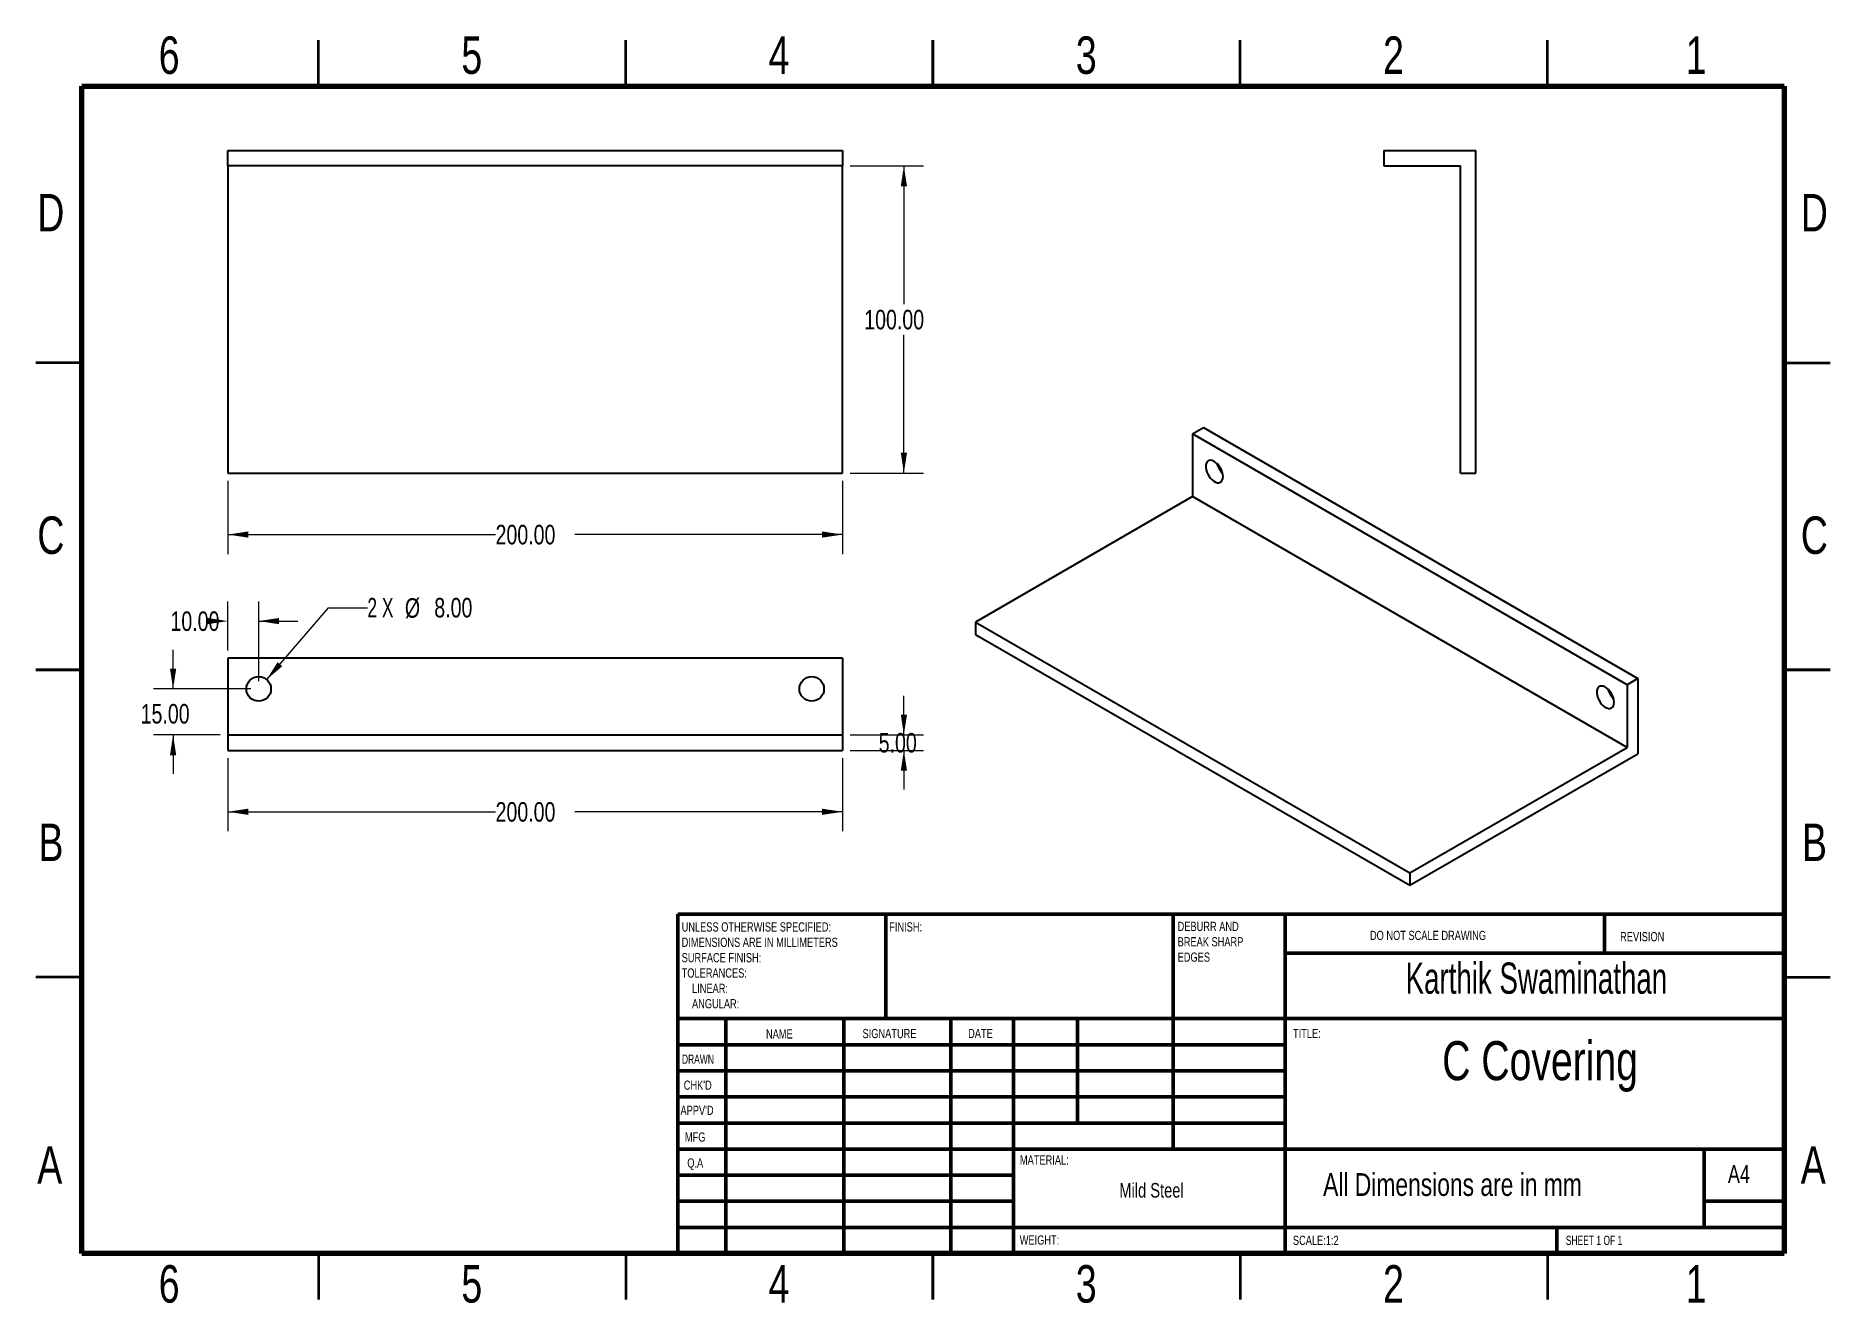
# Model space of a CAD drawing. Header units: millimetres. Extents: x 2 to 294, y 2 to 208.
import ezdxf

# ---------------------------------------------------------------- set-up
doc = ezdxf.new("R2010")
doc.units = ezdxf.units.MM
doc.styles.add('SLDTEXTSTYLE0', font='TXT', dxfattribs={"width": 0.75})
doc.styles.add('SLDTEXTSTYLE1', font='TXT', dxfattribs={"width": 0.686449})
doc.styles.add('SLDTEXTSTYLE2', font='TXT', dxfattribs={"width": 0.6875})
doc.styles.add('SLDTEXTSTYLE3', font='TXT', dxfattribs={"width": 0.663})
doc.styles.add('SLDTEXTSTYLE4', font='TXT', dxfattribs={"width": 0.666667})
doc.dimstyles.new('SLDDIMSTYLE0', dxfattribs={"dimtxt": 3.175, "dimasz": 3.302, "dimexe": 0, "dimexo": 0.0625, "dimgap": 0.79375, "dimtad": 0, "dimtih": 1, "dimtoh": 1, "dimlfac": 2, "dimrnd": 1e-09, "dimzin": 4, "dimdsep": 46, "dimtxsty": 'SLDTEXTSTYLE0', "dimsah": 1, "dimcen": 0.09, "dimadec": 0, "dimazin": 1, "dimtfac": 1, "dimtofl": 0, "dimtmove": 0, "dimatfit": 3, "dimfxl": 0, "dimfrac": 2, "dimtolj": 1, "dimtzin": 12, "dimarcsym": 0})
doc.dimstyles.new('SLDDIMSTYLE1', dxfattribs={"dimtxt": 3.175, "dimasz": 3.302, "dimexe": 0, "dimexo": 0.0625, "dimgap": 0.79375, "dimtad": 0, "dimtih": 1, "dimtoh": 1, "dimlfac": 2, "dimrnd": 1e-09, "dimzin": 4, "dimdsep": 46, "dimtxsty": 'SLDTEXTSTYLE0', "dimsah": 1, "dimcen": 0.09, "dimadec": 0, "dimazin": 1, "dimtfac": 1, "dimtmove": 0, "dimatfit": 0, "dimfxl": 0, "dimfrac": 2, "dimtolj": 1, "dimtzin": 12, "dimarcsym": 0})
doc.dimstyles.new('SLDDIMSTYLE2', dxfattribs={"dimtxt": 3.175, "dimasz": 3.302, "dimexe": 0, "dimexo": 0.0625, "dimgap": 0.79375, "dimtad": 0, "dimtih": 1, "dimtoh": 1, "dimlfac": 2, "dimrnd": 1e-09, "dimzin": 4, "dimdsep": 46, "dimtxsty": 'SLDTEXTSTYLE0', "dimsah": 1, "dimcen": 0, "dimadec": 0, "dimazin": 1, "dimtfac": 1, "dimtofl": 0, "dimtmove": 0, "dimatfit": 3, "dimfxl": 0, "dimfrac": 2, "dimtolj": 1, "dimtzin": 12, "dimarcsym": 0})

# ---------------------------------------------------------------- blocks, each defined once
blk = doc.blocks.new('SW_NOTE_0')
at = {"color": 0, "linetype": 'Continuous', "lineweight": 0, "char_height": 1.5, "attachment_point": 1, "style": 'SLDTEXTSTYLE0'}
for s, insert in [('UNLESS OTHERWISE SPECIFIED:', (0, 1.93)), ('DIMENSIONS ARE IN MILLIMETERS', (0, -0.57)), ('TOLERANCES:', (0, -5.57)), ('SURFACE FINISH:', (0, -3.07)), ('LINEAR:', (1.69, -8.07)), ('ANGULAR:', (1.69, -10.57))]:
    blk.add_mtext(s, dxfattribs=dict(at, insert=insert))
blk = doc.blocks.new('SW_NOTE_0_1')
at = {"color": 0, "linetype": 'Continuous', "lineweight": 0, "char_height": 1.5, "attachment_point": 1, "style": 'SLDTEXTSTYLE0'}
for s, insert in [('DEBURR AND', (0, 1.93)), ('BREAK SHARP', (0, -0.57)), ('EDGES', (0, -3.07))]:
    blk.add_mtext(s, dxfattribs=dict(at, insert=insert))
blk = doc.blocks.new('_D')
at = {"color": 7, "linetype": 'Continuous', "lineweight": 0}
for p, q in [((33.76, 135.77), (33.76, 123.86)), ((133.76, 135.77), (133.76, 123.86)), ((33.76, 127.03), (77.31, 127.03)), ((133.76, 127.03), (90.21, 127.03))]:
    blk.add_line(p, q, dxfattribs=at)
at = {"color": 7, "linetype": 'Continuous', "lineweight": 18}
for points in [[(33.76, 127.03), (37.06, 126.53), (37.06, 127.54)], [(133.76, 127.03), (130.46, 127.54), (130.46, 126.53)]]:
    blk.add_solid(points, dxfattribs=at)
at = {"color": 7, "linetype": 'Continuous', "lineweight": 18, "insert": (77.31, 128.61), "char_height": 3.175, "attachment_point": 1, "style": 'SLDTEXTSTYLE0'}
blk.add_mtext('200.00', dxfattribs=at)
blk = doc.blocks.new('_D_1')
at = {"color": 7, "linetype": 'Continuous', "lineweight": 0}
for p, q in [((135.03, 187.04), (146.94, 187.04)), ((143.76, 187.04), (143.76, 164.56)), ((143.76, 137.04), (143.76, 159.52)), ((135.03, 137.04), (146.94, 137.04))]:
    blk.add_line(p, q, dxfattribs=at)
at = {"color": 7, "linetype": 'Continuous', "lineweight": 18}
for points in [[(143.76, 187.04), (143.26, 183.74), (144.27, 183.74)], [(143.76, 137.04), (144.27, 140.34), (143.26, 140.34)]]:
    blk.add_solid(points, dxfattribs=at)
at = {"color": 7, "linetype": 'Continuous', "lineweight": 18, "insert": (137.31, 163.61), "char_height": 3.175, "attachment_point": 1, "style": 'SLDTEXTSTYLE0'}
blk.add_mtext('100.00', dxfattribs=at)
blk = doc.blocks.new('_D_2')
at = {"color": 7, "linetype": 'Continuous', "lineweight": 0}
for p, q in [((33.76, 90.64), (33.76, 78.73)), ((133.76, 90.64), (133.76, 78.73)), ((33.76, 81.91), (77.31, 81.91)), ((133.76, 81.91), (90.21, 81.91))]:
    blk.add_line(p, q, dxfattribs=at)
at = {"color": 7, "linetype": 'Continuous', "lineweight": 18}
for points in [[(33.76, 81.91), (37.06, 81.4), (37.06, 82.41)], [(133.76, 81.91), (130.46, 82.41), (130.46, 81.4)]]:
    blk.add_solid(points, dxfattribs=at)
at = {"color": 7, "linetype": 'Continuous', "lineweight": 18, "insert": (77.31, 83.48), "char_height": 3.175, "attachment_point": 1, "style": 'SLDTEXTSTYLE0'}
blk.add_mtext('200.00', dxfattribs=at)
blk = doc.blocks.new('_D_3')
at = {"color": 7, "linetype": 'Continuous', "lineweight": 0}
for p, q in [((143.76, 94.41), (143.76, 100.76)), ((135.03, 94.41), (146.94, 94.41)), ((135.03, 91.91), (146.94, 91.91)), ((143.76, 91.91), (143.76, 85.56))]:
    blk.add_line(p, q, dxfattribs=at)
at = {"color": 7, "linetype": 'Continuous', "lineweight": 18}
for points in [[(143.76, 94.41), (144.27, 97.71), (143.26, 97.71)], [(143.76, 91.91), (143.26, 88.61), (144.27, 88.61)]]:
    blk.add_solid(points, dxfattribs=at)
at = {"color": 7, "linetype": 'Continuous', "lineweight": 18, "insert": (139.66, 94.73), "char_height": 3.175, "attachment_point": 1, "style": 'SLDTEXTSTYLE0'}
blk.add_mtext('5.00', dxfattribs=at)
blk = doc.blocks.new('_D_4')
at = {"color": 7, "linetype": 'Continuous', "lineweight": 0}
for p, q in [((40.06, 103.43), (50.1, 115.13)), ((50.1, 115.13), (56.45, 115.13))]:
    blk.add_line(p, q, dxfattribs=at)
at = {"color": 7, "linetype": 'Continuous', "lineweight": 18}
blk.add_solid([(40.06, 103.43), (42.6, 105.6), (41.83, 106.26)], dxfattribs=at)
at = {"color": 7, "linetype": 'Continuous', "lineweight": 18, "char_height": 3.175, "attachment_point": 1}
for s, insert, style in [('2 X', (56.45, 116.72), 'SLDTEXTSTYLE4'), ('%%c', (62.55, 116.67), 'SLDTEXTSTYLE0'), ('8.00', (67.34, 116.72), 'SLDTEXTSTYLE0')]:
    blk.add_mtext(s, dxfattribs=dict(at, insert=insert, style=style))
blk = doc.blocks.new('_D_5')
at = {"color": 7, "linetype": 'Continuous', "lineweight": 0}
for p, q in [((24.83, 101.91), (24.83, 108.26)), ((37.49, 101.91), (21.66, 101.91)), ((32.49, 94.41), (21.66, 94.41)), ((24.83, 94.41), (24.83, 88.06))]:
    blk.add_line(p, q, dxfattribs=at)
at = {"color": 7, "linetype": 'Continuous', "lineweight": 18}
for points in [[(24.83, 101.91), (25.34, 105.21), (24.32, 105.21)], [(24.83, 94.41), (24.32, 91.11), (25.34, 91.11)]]:
    blk.add_solid(points, dxfattribs=at)
at = {"color": 7, "linetype": 'Continuous', "lineweight": 18, "insert": (19.55, 99.45), "char_height": 3.175, "attachment_point": 1, "style": 'SLDTEXTSTYLE0'}
blk.add_mtext('15.00', dxfattribs=at)
blk = doc.blocks.new('_D_6')
at = {"color": 7, "linetype": 'Continuous', "lineweight": 0}
for p, q in [((33.76, 108.18), (33.76, 116.12)), ((38.76, 103.18), (38.76, 116.12)), ((38.76, 112.95), (45.11, 112.95))]:
    blk.add_line(p, q, dxfattribs=at)
at = {"color": 7, "linetype": 'Continuous', "lineweight": 18}
for points in [[(33.76, 112.95), (30.46, 113.45), (30.46, 112.44)], [(38.76, 112.95), (42.06, 112.44), (42.06, 113.45)]]:
    blk.add_solid(points, dxfattribs=at)
at = {"color": 7, "linetype": 'Continuous', "lineweight": 18, "insert": (24.4, 114.52), "char_height": 3.175, "attachment_point": 1, "style": 'SLDTEXTSTYLE0'}
blk.add_mtext('10.00', dxfattribs=at)

msp = doc.modelspace()

# ---------------------------------------------------------------- linework, layer by layer
at = {"color": 7, "linetype": 'Continuous', "lineweight": 35}
for p, q in [((48.5, 200), (48.5, 207.5)), ((98.5, 200), (98.5, 207.5)), ((148.5, 207.5), (148.5, 200)), ((148.5, 200), (148.5, 207.5)), ((198.5, 200), (198.5, 207.5)), ((248.5, 200), (248.5, 207.5)), ((10, 155), (2.5, 155)), ((287, 155), (294.5, 155)), ((2.5, 105), (10, 105)), ((10, 105), (2.5, 105)), ((294.5, 105), (287, 105)), ((287, 105), (294.5, 105)), ((10, 55), (2.5, 55)), ((287, 55), (294.5, 55)), ((48.5, 10), (48.5, 2.5)), ((98.5, 10), (98.5, 2.5)), ((148.5, 2.5), (148.5, 10)), ((148.5, 10), (148.5, 2.5)), ((198.5, 10), (198.5, 2.5)), ((248.5, 10), (248.5, 2.5))]:
    msp.add_line(p, q, dxfattribs=at)
at = {"color": 7, "linetype": 'Continuous', "lineweight": 70}
for p, q in [((10, 10), (10, 200)), ((10, 200), (287, 200)), ((287, 200), (287, 10)), ((287, 10), (10, 10))]:
    msp.add_line(p, q, dxfattribs=at)
at = {"color": 7, "linetype": 'Continuous', "lineweight": 25}
for p, q in [((33.7587, 189.5398), (133.7587, 189.5398)), ((33.7587, 187.0398), (33.7587, 189.5398)), ((133.7587, 187.0398), (33.7587, 187.0398)), ((33.7587, 187.0398), (33.7587, 137.0398)), ((133.7587, 189.5398), (133.7587, 187.0398)), ((133.7587, 137.0398), (133.7587, 187.0398)), ((221.8651, 189.5398), (221.8651, 187.0398)), ((221.8651, 189.5398), (236.8651, 189.5398)), ((221.8651, 187.0398), (234.3651, 187.0398)), ((234.3651, 137.0398), (234.3651, 187.0398)), ((236.8651, 137.0398), (236.8651, 189.5398)), ((190.7502, 143.4153), (192.518, 144.4358)), ((190.7502, 143.4153), (190.7502, 133.2086)), ((261.4609, 102.5949), (190.7502, 143.4153)), ((192.518, 144.4358), (263.2286, 103.6154)), ((33.7587, 137.0398), (133.7587, 137.0398)), ((234.3651, 137.0398), (236.8651, 137.0398)), ((190.7502, 133.2086), (155.3949, 112.7984)), ((261.4609, 92.3882), (190.7502, 133.2086)), ((155.3949, 112.7984), (226.1055, 71.978)), ((155.3949, 112.7984), (155.3949, 110.757)), ((155.3949, 110.757), (226.1055, 69.9366)), ((133.7587, 106.9103), (33.7587, 106.9103)), ((33.7587, 106.9103), (33.7587, 94.4103)), ((133.7587, 106.9103), (133.7587, 94.4103)), ((263.2286, 103.6154), (261.4609, 102.5949)), ((261.4609, 102.5949), (261.4609, 92.3882)), ((263.2286, 103.6154), (263.2286, 91.3673)), ((33.7587, 94.4103), (133.7587, 94.4103)), ((33.7587, 94.4103), (33.7587, 91.9103)), ((133.7587, 94.4103), (133.7587, 91.9103)), ((33.7587, 91.9103), (133.7587, 91.9103)), ((226.1055, 71.978), (261.4609, 92.3882)), ((226.1055, 69.9366), (263.2286, 91.3673)), ((226.1055, 71.978), (226.1055, 69.9366))]:
    msp.add_line(p, q, dxfattribs=at)
at = {"color": 7, "linetype": 'Continuous', "lineweight": 50}
for p, q in [((107, 65.25), (287, 65.25)), ((107, 65.25), (107, 10)), ((140.8, 48.25), (140.8, 65.25)), ((187.6, 65.25), (187.6, 27)), ((205.8, 65.25), (205.8, 10)), ((257.8, 58.875), (257.8, 65.25)), ((287, 58.875), (205.8, 58.875)), ((287, 48.25), (107, 48.25)), ((114.8, 48.25), (114.8, 10)), ((133.991, 48.25), (133.991, 10)), ((151.3989, 48.25), (151.3989, 10)), ((161.6, 10), (161.6, 48.25)), ((172, 31.25), (172, 48.25)), ((205.8, 44), (107, 44)), ((205.8, 39.75), (107, 39.75)), ((205.8, 35.5), (107, 35.5)), ((205.8, 31.25), (107, 31.25)), ((161.6, 27), (107, 27)), ((161.6, 27), (287, 27)), ((274, 14.25), (274, 27)), ((161.6, 22.7499), (107, 22.7499)), ((161.6, 18.5), (107, 18.5)), ((287, 18.5), (274, 18.5)), ((107, 14.25), (287, 14.25)), ((250, 10), (250, 14.25))]:
    msp.add_line(p, q, dxfattribs=at)
at = {"color": 7, "linetype": 'Continuous', "lineweight": 25, "flags": 128}
for points in [[(195.6999, 136.4752), (195.671, 136.8206), (195.5853, 137.1854), (195.4465, 137.5544), (195.2601, 137.9128), (195.0338, 138.2457), (194.7769, 138.5395), (194.4999, 138.7822), (194.2141, 138.9639), (193.9313, 139.0772), (193.6629, 139.1173), (193.4201, 139.0827), (193.2127, 138.9748), (193.0492, 138.798), (192.9364, 138.5594), (192.8788, 138.269), (192.8788, 137.9386), (192.9364, 137.5817), (193.0492, 137.2129), (193.2127, 136.8473), (193.4201, 136.4999), (193.6629, 136.185), (193.9313, 135.9153), (194.2141, 135.702), (194.4999, 135.5537), (194.7769, 135.4766), (195.0338, 135.4738), (195.2601, 135.5455), (195.4465, 135.6886), (195.5853, 135.8973), (195.671, 136.1632), (195.6999, 136.4752)], [(259.3396, 99.7368), (259.3106, 100.0823), (259.2249, 100.447), (259.0861, 100.8161), (258.8997, 101.1744), (258.6734, 101.5073), (258.4165, 101.8011), (258.1395, 102.0439), (257.8537, 102.2256), (257.5709, 102.3388), (257.3025, 102.379), (257.0597, 102.3444), (256.8523, 102.2364), (256.6888, 102.0596), (256.576, 101.8211), (256.5184, 101.5307), (256.5184, 101.2002), (256.576, 100.8433), (256.6888, 100.4745), (256.8523, 100.1089), (257.0597, 99.7616), (257.3025, 99.4466), (257.5709, 99.1769), (257.8537, 98.9636), (258.1395, 98.8154), (258.4165, 98.7383), (258.6734, 98.7355), (258.8997, 98.8071), (259.0861, 98.9502), (259.2249, 99.159), (259.3106, 99.4248), (259.3396, 99.7368)]]:
    msp.add_lwpolyline(points, dxfattribs=at)
at = {"color": 7, "linetype": 'Continuous', "lineweight": 25}
for centre in [(38.7587, 101.9103), (128.7587, 101.9103)]:
    msp.add_circle(centre, 2, dxfattribs=at)
for centre in [(197.8828, 139.3682), (261.5224, 102.6298)]:
    msp.add_arc(centre, 3.2696, 193.368115, 226.626509, dxfattribs=at)

# ---------------------------------------------------------------- block references
at = {"color": 7, "linetype": 'Continuous', "lineweight": 0}
for name, p in [('SW_NOTE_0', (107.5937, 61.9874)), ('SW_NOTE_0_1', (188.3092, 62.0695))]:
    msp.add_blockref(name, p, dxfattribs=at)

# ---------------------------------------------------------------- texts
for s, insert, char_height, attachment_point, style in [('6', (24.1886, 208.1137), 6.096, 2, 'SLDTEXTSTYLE0'), ('5', (73.4386, 208.1137), 6.096, 2, 'SLDTEXTSTYLE0'), ('4', (123.4386, 208.1137), 6.096, 2, 'SLDTEXTSTYLE0'), ('3', (173.4386, 208.1137), 6.096, 2, 'SLDTEXTSTYLE0'), ('2', (223.4386, 208.1137), 6.096, 2, 'SLDTEXTSTYLE0'), ('1', (272.6886, 208.1137), 6.096, 2, 'SLDTEXTSTYLE0'), ('D', (4.9302, 182.4757), 6.096, 2, 'SLDTEXTSTYLE0'), ('D', (291.9302, 182.4757), 6.096, 2, 'SLDTEXTSTYLE0'), ('C', (4.9365, 129.9757), 6.096, 2, 'SLDTEXTSTYLE0'), ('C', (291.9365, 129.9757), 6.096, 2, 'SLDTEXTSTYLE0'), ('B', (4.9534, 79.9757), 6.096, 2, 'SLDTEXTSTYLE0'), ('B', (291.9534, 79.9757), 6.096, 2, 'SLDTEXTSTYLE0'), ('FINISH:', (141.3713, 63.9193), 1.5, 1, 'SLDTEXTSTYLE0'), ('DO NOT SCALE DRAWING', (219.6146, 62.533), 1.5, 1, 'SLDTEXTSTYLE0'), ('REVISION', (260.3276, 62.3349), 1.5, 1, 'SLDTEXTSTYLE0'), ('Karthik Swaminathan', (246.6966, 57.3721), 5.08, 2, 'SLDTEXTSTYLE3'), ('NAME', (121.3222, 46.5015), 1.5, 1, 'SLDTEXTSTYLE0'), ('SIGNATURE', (137.0336, 46.5618), 1.5, 1, 'SLDTEXTSTYLE0'), ('DATE', (154.2147, 46.5762), 1.5, 1, 'SLDTEXTSTYLE0'), ('TITLE:', (207.0902, 46.5762), 1.5, 1, 'SLDTEXTSTYLE0'), ('C Covering', (247.2999, 44.5717), 6.35, 2, 'SLDTEXTSTYLE0'), ('DRAWN', (107.6434, 42.3848), 1.5, 1, 'SLDTEXTSTYLE1'), ("CHK'D", (107.9392, 38.1619), 1.5, 1, 'SLDTEXTSTYLE0'), ("APPV'D", (107.4017, 34.0659), 1.5, 1, 'SLDTEXTSTYLE0'), ('MFG', (108.124, 29.7158), 1.5, 1, 'SLDTEXTSTYLE0'), ('A', (4.7566, 27.4757), 6.096, 2, 'SLDTEXTSTYLE0'), ('A', (291.7566, 27.4757), 6.096, 2, 'SLDTEXTSTYLE0'), ('Q.A', (108.509, 25.5047), 1.5, 1, 'SLDTEXTSTYLE0'), ('MATERIAL:', (162.6459, 25.9861), 1.5, 1, 'SLDTEXTSTYLE0'), ('A4', (277.8712, 24.4064), 2.91042, 1, 'SLDTEXTSTYLE0'), ('Mild Steel', (184.0624, 21.4856), 2.38125, 2, 'SLDTEXTSTYLE0'), ('All Dimensions are in mm', (211.9831, 23.0875), 3.704167, 1, 'SLDTEXTSTYLE0'), ('WEIGHT:', (162.6178, 12.9493), 1.4986, 1, 'SLDTEXTSTYLE0'), ('SCALE:1:2', (207.074, 12.9001), 1.5, 1, 'SLDTEXTSTYLE0'), ('SHEET 1 OF 1', (251.4783, 12.9001), 1.5, 1, 'SLDTEXTSTYLE2'), ('6', (24.1886, 8.1137), 6.096, 2, 'SLDTEXTSTYLE0'), ('5', (73.4386, 8.1137), 6.096, 2, 'SLDTEXTSTYLE0'), ('4', (123.4386, 8.1137), 6.096, 2, 'SLDTEXTSTYLE0'), ('3', (173.4386, 8.1137), 6.096, 2, 'SLDTEXTSTYLE0'), ('2', (223.4386, 8.1137), 6.096, 2, 'SLDTEXTSTYLE0'), ('1', (272.6886, 8.1137), 6.096, 2, 'SLDTEXTSTYLE0')]:
    msp.add_mtext(s, dxfattribs=dict(at, insert=insert, char_height=char_height, attachment_point=attachment_point, style=style))

# ---------------------------------------------------------------- dimensions: what is measured, and where the dimension line sits
at = {"color": 7, "linetype": 'Continuous', "lineweight": 18}
for base, p1, p2, dimstyle, picture, middle in [((143.7637, 187.0398), (133.7587, 137.0398), (133.7587, 187.0398), 'SLDDIMSTYLE0', '_D_1', (143.7637, 162.0398)), ((24.8315, 94.4103), (38.7587, 101.9103), (33.7587, 94.4103), 'SLDDIMSTYLE1', '_D_5', (24.8315, 97.8748)), ((143.7637, 94.4103), (133.7587, 91.9103), (133.7587, 94.4103), 'SLDDIMSTYLE1', '_D_3', (143.7637, 93.1603))]:
    dim = msp.add_linear_dim(base=base, p1=p1, p2=p2, angle=90, dimstyle=dimstyle, dxfattribs=at)
    dim.commit()
    dim.dimension.update_dxf_attribs({"geometry": picture, "text_midpoint": middle, "dimtype": 160})
for base, p1, p2, dimstyle, picture, middle in [((133.7587, 127.0348), (33.7587, 137.0398), (133.7587, 137.0398), 'SLDDIMSTYLE0', '_D', (83.7587, 127.0348)), ((33.7587, 112.9464), (38.7587, 101.9103), (33.7587, 106.9103), 'SLDDIMSTYLE1', '_D_6', (29.681, 112.9464)), ((133.7587, 81.9053), (33.7587, 91.9103), (133.7587, 91.9103), 'SLDDIMSTYLE0', '_D_2', (83.7587, 81.9053))]:
    dim = msp.add_linear_dim(base=base, p1=p1, p2=p2, dimstyle=dimstyle, dxfattribs=at)
    dim.commit()
    dim.dimension.update_dxf_attribs({"geometry": picture, "text_midpoint": middle, "dimtype": 160})
dim = msp.add_diameter_dim_2p(p1=(37.4563, 100.3925), p2=(40.061, 103.4282), text='2 X<>', dimstyle='SLDDIMSTYLE2', dxfattribs=at)
dim.commit()
dim.dimension.update_dxf_attribs({"geometry": '_D_4', "text_midpoint": (65.9995, 115.1286), "dimtype": 163})

doc.saveas('drawing.dxf')
